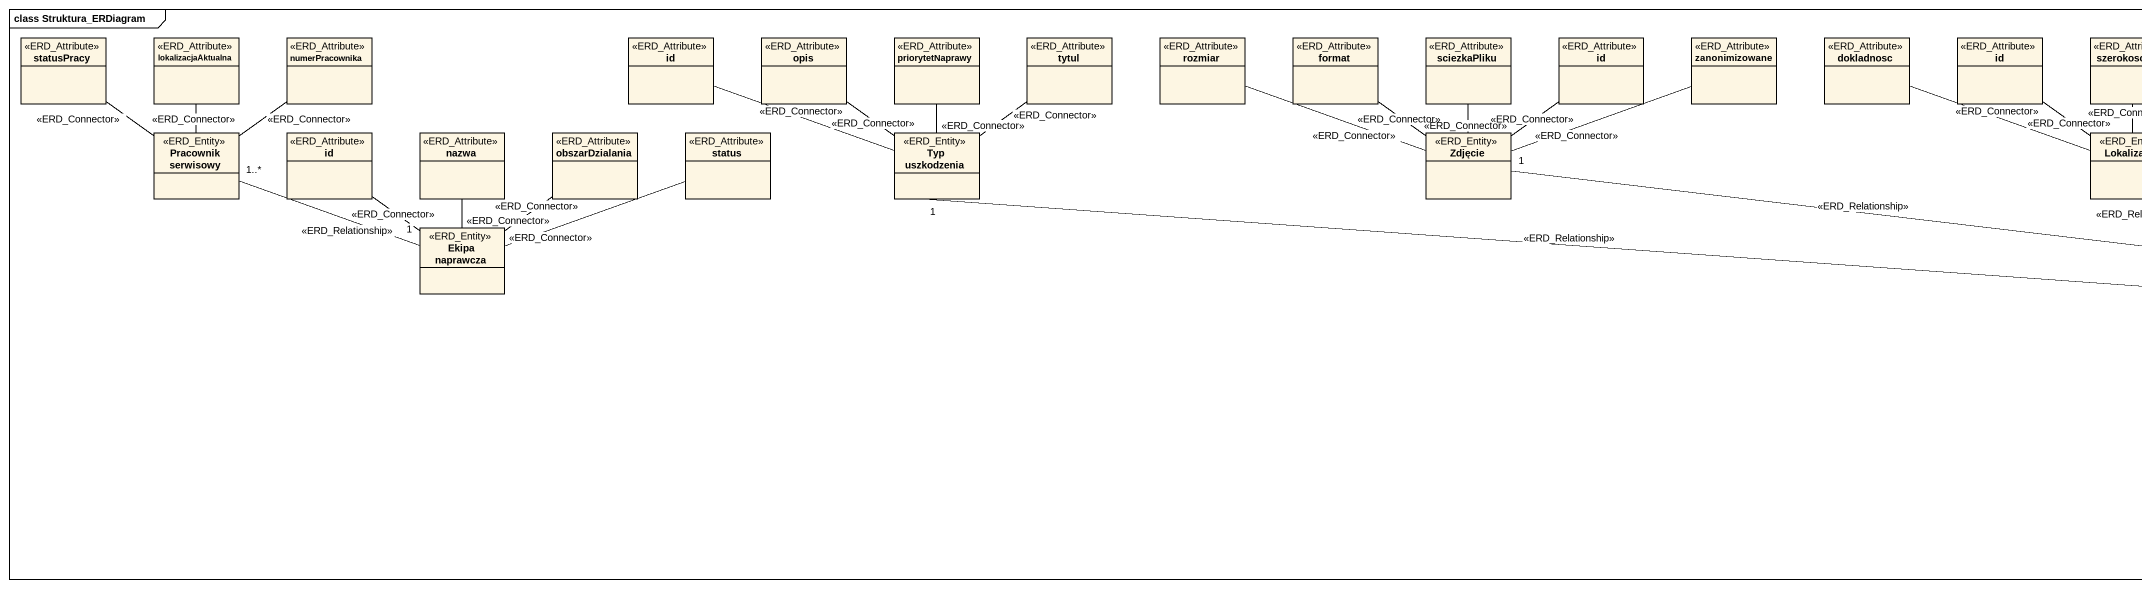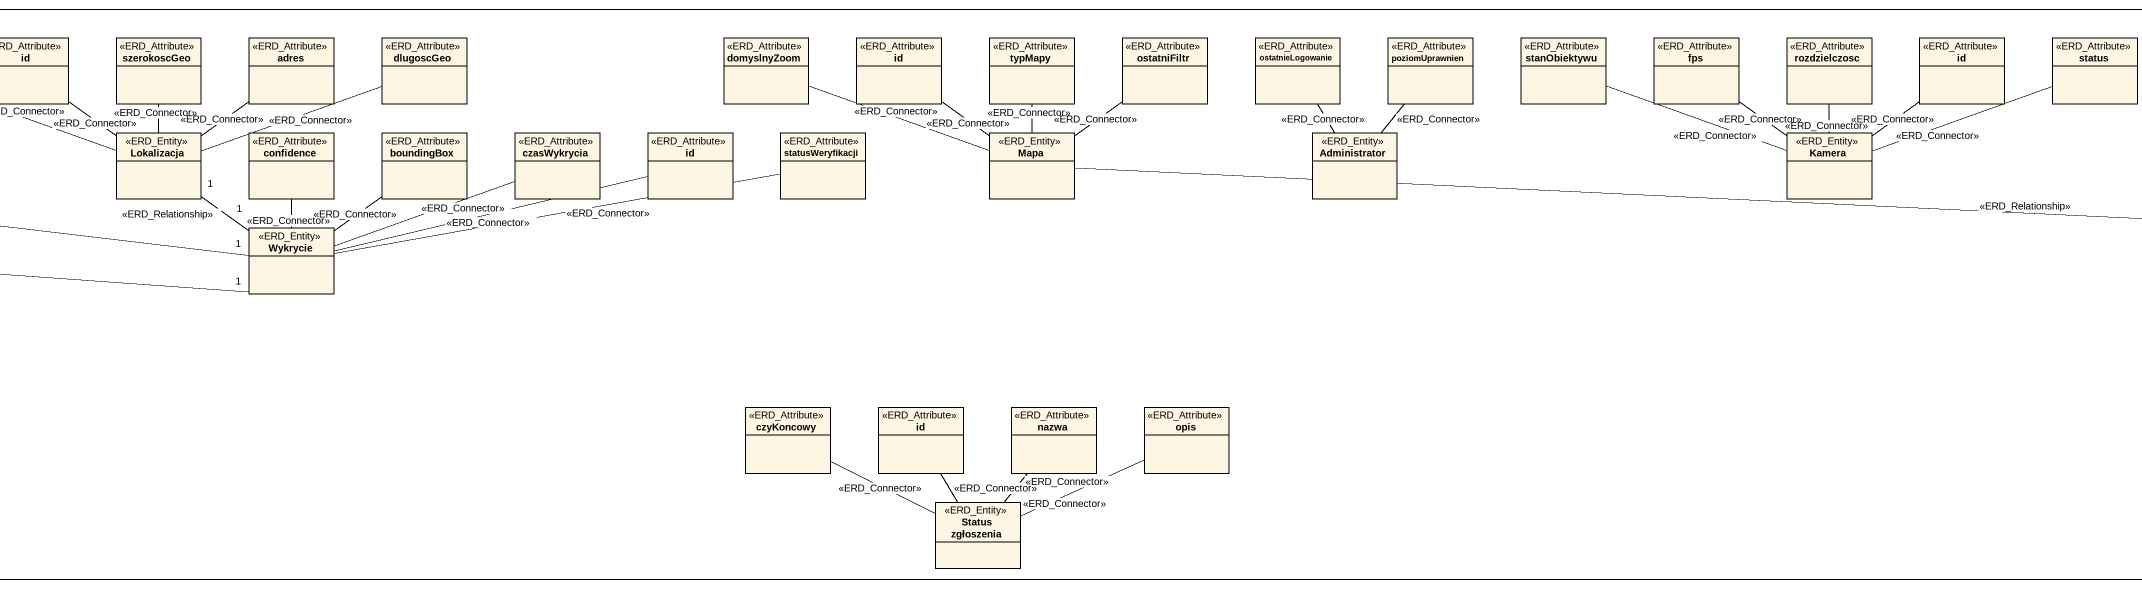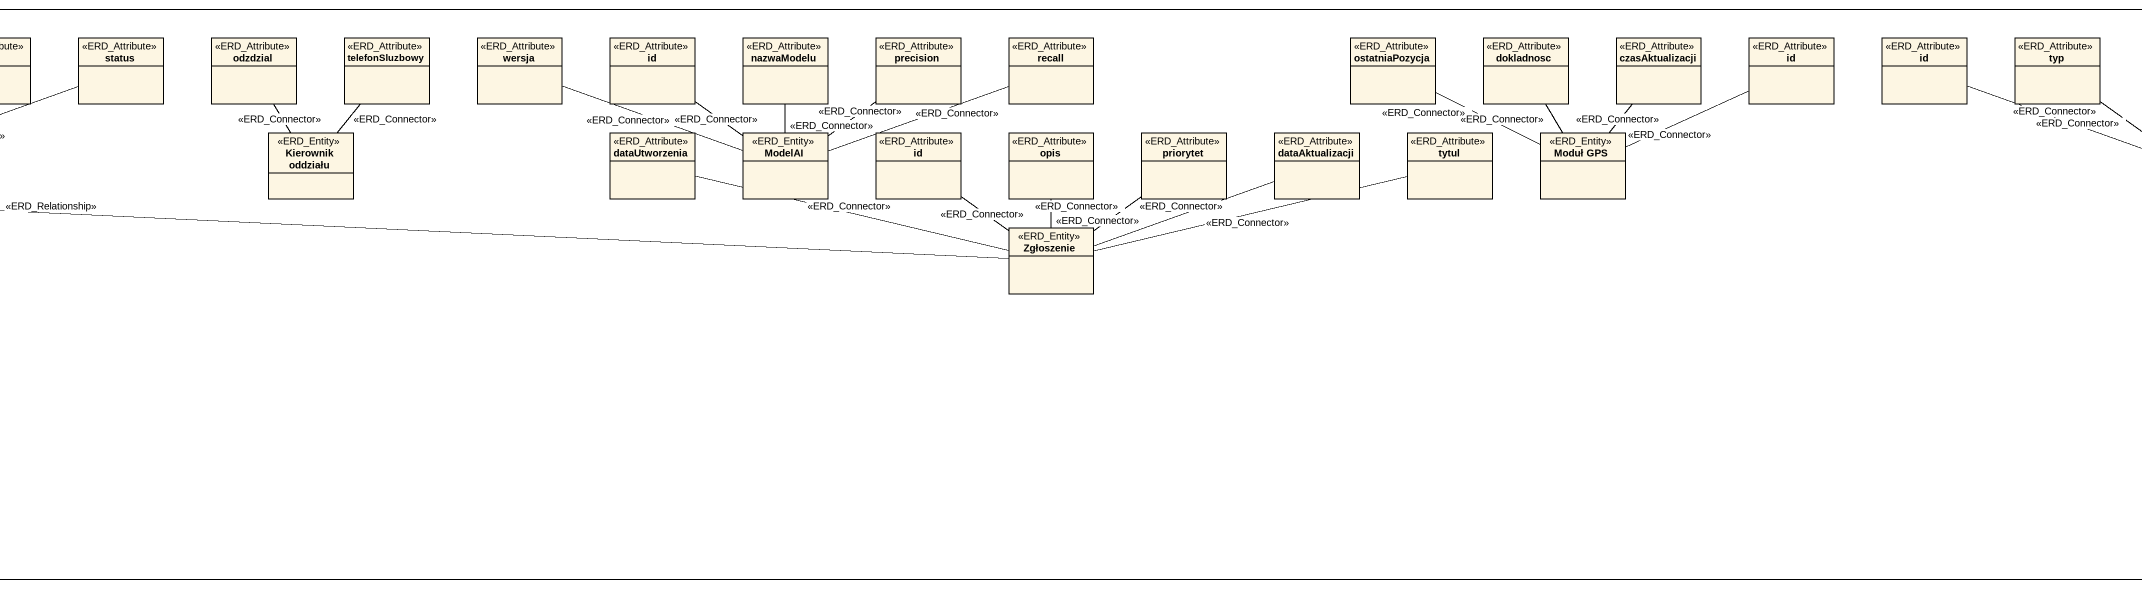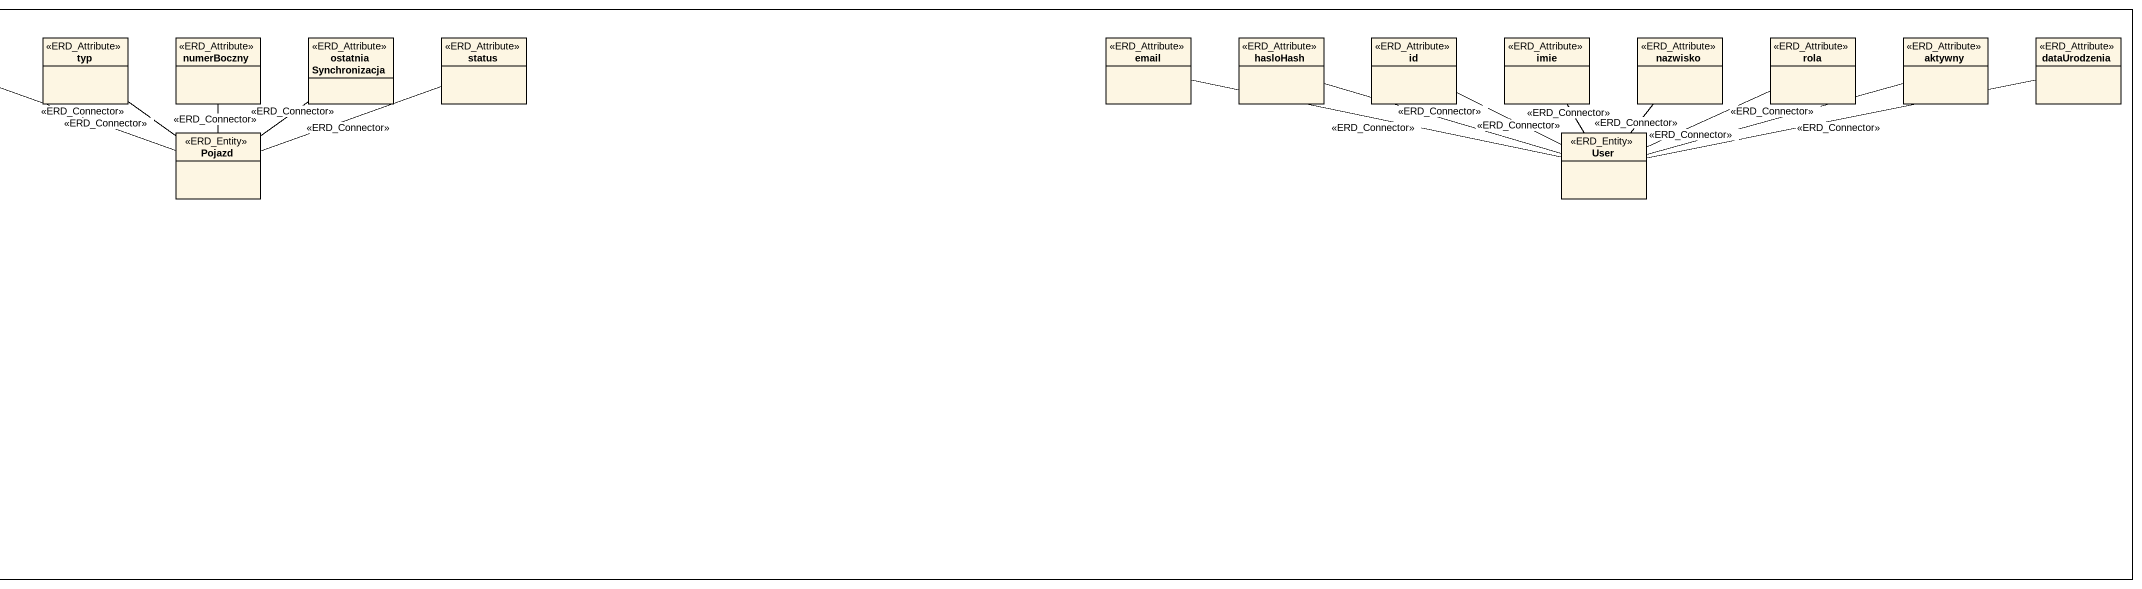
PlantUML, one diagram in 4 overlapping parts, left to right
@startuml
mainframe class Struktura_ERDiagram
hide circle
hide empty members
class statusPracy <<ERD_Attribute>>
class lokalizacjaAktualna <<ERD_Attribute>>
class numerPracownika <<ERD_Attribute>>
class id <<ERD_Attribute>>
class opis <<ERD_Attribute>>
class priorytetNaprawy <<ERD_Attribute>>
class tytul <<ERD_Attribute>>
class rozmiar <<ERD_Attribute>>
class format <<ERD_Attribute>>
class sciezkaPliku <<ERD_Attribute>>
class "id" as id_2 <<ERD_Attribute>>
class zanonimizowane <<ERD_Attribute>>
class dokladnosc <<ERD_Attribute>>
class "id" as id_3 <<ERD_Attribute>>
class szerokoscGeo <<ERD_Attribute>>
class adres <<ERD_Attribute>>
class dlugoscGeo <<ERD_Attribute>>
class domyslnyZoom <<ERD_Attribute>>
class "id" as id_4 <<ERD_Attribute>>
class typMapy <<ERD_Attribute>>
class ostatniFiltr <<ERD_Attribute>>
class ostatnieLogowanie <<ERD_Attribute>>
class poziomUprawnien <<ERD_Attribute>>
class stanObiektywu <<ERD_Attribute>>
class fps <<ERD_Attribute>>
class rozdzielczosc <<ERD_Attribute>>
class "id" as id_5 <<ERD_Attribute>>
class status <<ERD_Attribute>>
class odzdzial <<ERD_Attribute>>
class telefonSluzbowy <<ERD_Attribute>>
class wersja <<ERD_Attribute>>
class "id" as id_6 <<ERD_Attribute>>
class nazwaModelu <<ERD_Attribute>>
class precision <<ERD_Attribute>>
class recall <<ERD_Attribute>>
class ostatniaPozycja <<ERD_Attribute>>
class "dokladnosc" as dokladnosc_2 <<ERD_Attribute>>
class czasAktualizacji <<ERD_Attribute>>
class "id" as id_7 <<ERD_Attribute>>
class "id" as id_8 <<ERD_Attribute>>
class typ <<ERD_Attribute>>
class numerBoczny <<ERD_Attribute>>
class ostatniaSynchronizacja <<ERD_Attribute>>
class "status" as status_2 <<ERD_Attribute>>
class email <<ERD_Attribute>>
class hasloHash <<ERD_Attribute>>
class "id" as id_9 <<ERD_Attribute>>
class imie <<ERD_Attribute>>
class nazwisko <<ERD_Attribute>>
class rola <<ERD_Attribute>>
class aktywny <<ERD_Attribute>>
class dataUrodzenia <<ERD_Attribute>>
class "Pracownik serwisowy" as Pracownik_serwisowy <<ERD_Entity>>
class "id" as id_10 <<ERD_Attribute>>
class nazwa <<ERD_Attribute>>
class obszarDzialania <<ERD_Attribute>>
class "status" as status_3 <<ERD_Attribute>>
class "Typ uszkodzenia" as Typ_uszkodzenia <<ERD_Entity>>
class Zdjęcie <<ERD_Entity>>
class Lokalizacja <<ERD_Entity>>
class confidence <<ERD_Attribute>>
class boundingBox <<ERD_Attribute>>
class czasWykrycia <<ERD_Attribute>>
class "id" as id_11 <<ERD_Attribute>>
class statusWeryfikacji <<ERD_Attribute>>
class Mapa <<ERD_Entity>>
class Administrator <<ERD_Entity>>
class Kamera <<ERD_Entity>>
class "Kierownik oddziału" as Kierownik_oddziału <<ERD_Entity>>
class dataUtworzenia <<ERD_Attribute>>
class ModelAI <<ERD_Entity>>
class "id" as id_12 <<ERD_Attribute>>
class "opis" as opis_2 <<ERD_Attribute>>
class priorytet <<ERD_Attribute>>
class dataAktualizacji <<ERD_Attribute>>
class "tytul" as tytul_2 <<ERD_Attribute>>
class "Moduł GPS" as Moduł_GPS <<ERD_Entity>>
class Pojazd <<ERD_Entity>>
class User <<ERD_Entity>>
class "Ekipa naprawcza" as Ekipa_naprawcza <<ERD_Entity>>
class Wykrycie <<ERD_Entity>>
class Zgłoszenie <<ERD_Entity>>
class czyKoncowy <<ERD_Attribute>>
class "id" as id_13 <<ERD_Attribute>>
class "nazwa" as nazwa_2 <<ERD_Attribute>>
class "opis" as opis_3 <<ERD_Attribute>>
class "Status zgłoszenia" as Status_zgłoszenia <<ERD_Entity>>
Pracownik_serwisowy -up- statusPracy : <<ERD_Connector>>
Pracownik_serwisowy -up- lokalizacjaAktualna : <<ERD_Connector>>
Pracownik_serwisowy -up- numerPracownika : <<ERD_Connector>>
Typ_uszkodzenia -left- id : <<ERD_Connector>>
Typ_uszkodzenia -up- opis : <<ERD_Connector>>
Typ_uszkodzenia -up- priorytetNaprawy : <<ERD_Connector>>
Typ_uszkodzenia -up- tytul : <<ERD_Connector>>
Zdjęcie -left- rozmiar : <<ERD_Connector>>
Zdjęcie -up- format : <<ERD_Connector>>
Zdjęcie -up- sciezkaPliku : <<ERD_Connector>>
Zdjęcie -up- id_2 : <<ERD_Connector>>
Zdjęcie -right- zanonimizowane : <<ERD_Connector>>
Lokalizacja -left- dokladnosc : <<ERD_Connector>>
Lokalizacja -up- id_3 : <<ERD_Connector>>
Lokalizacja -up- szerokoscGeo : <<ERD_Connector>>
Lokalizacja -up- adres : <<ERD_Connector>>
Lokalizacja -right- dlugoscGeo : <<ERD_Connector>>
Mapa -left- domyslnyZoom : <<ERD_Connector>>
Mapa -up- id_4 : <<ERD_Connector>>
Mapa -up- typMapy : <<ERD_Connector>>
Mapa -up- ostatniFiltr : <<ERD_Connector>>
Administrator -up- ostatnieLogowanie : <<ERD_Connector>>
Administrator -up- poziomUprawnien : <<ERD_Connector>>
Kamera -left- stanObiektywu : <<ERD_Connector>>
Kamera -up- fps : <<ERD_Connector>>
Kamera -up- rozdzielczosc : <<ERD_Connector>>
Kamera -up- id_5 : <<ERD_Connector>>
Kamera -right- status : <<ERD_Connector>>
Kierownik_oddziału -up- odzdzial : <<ERD_Connector>>
Kierownik_oddziału -up- telefonSluzbowy : <<ERD_Connector>>
ModelAI -left- wersja : <<ERD_Connector>>
ModelAI -up- id_6 : <<ERD_Connector>>
ModelAI -up- nazwaModelu : <<ERD_Connector>>
ModelAI -up- precision : <<ERD_Connector>>
ModelAI -right- recall : <<ERD_Connector>>
Moduł_GPS -left- ostatniaPozycja : <<ERD_Connector>>
Moduł_GPS -up- dokladnosc_2 : <<ERD_Connector>>
Moduł_GPS -up- czasAktualizacji : <<ERD_Connector>>
Moduł_GPS -right- id_7 : <<ERD_Connector>>
Pojazd -left- id_8 : <<ERD_Connector>>
Pojazd -up- typ : <<ERD_Connector>>
Pojazd -up- numerBoczny : <<ERD_Connector>>
Pojazd -up- ostatniaSynchronizacja : <<ERD_Connector>>
Pojazd -right- status_2 : <<ERD_Connector>>
User -left- email : <<ERD_Connector>>
User -left- hasloHash : <<ERD_Connector>>
User -left- id_9 : <<ERD_Connector>>
User -up- imie : <<ERD_Connector>>
User -up- nazwisko : <<ERD_Connector>>
User -right- rola : <<ERD_Connector>>
User -right- aktywny : <<ERD_Connector>>
User -right- dataUrodzenia : <<ERD_Connector>>
Ekipa_naprawcza "1" -left- "1..*" Pracownik_serwisowy : <<ERD_Relationship>>
Ekipa_naprawcza -up- id_10 : <<ERD_Connector>>
Ekipa_naprawcza -up- nazwa : <<ERD_Connector>>
Ekipa_naprawcza -up- obszarDzialania : <<ERD_Connector>>
Ekipa_naprawcza -right- status_3 : <<ERD_Connector>>
Wykrycie "1" -left- "1" Typ_uszkodzenia : <<ERD_Relationship>>
Wykrycie "1" -left- "1" Zdjęcie : <<ERD_Relationship>>
Wykrycie "1" -up- "1" Lokalizacja : <<ERD_Relationship>>
Wykrycie -up- confidence : <<ERD_Connector>>
Wykrycie -up- boundingBox : <<ERD_Connector>>
Wykrycie -right- czasWykrycia : <<ERD_Connector>>
Wykrycie -right- id_11 : <<ERD_Connector>>
Wykrycie -right- statusWeryfikacji : <<ERD_Connector>>
Zgłoszenie -left- Mapa : <<ERD_Relationship>>
Zgłoszenie -left- dataUtworzenia : <<ERD_Connector>>
Zgłoszenie -up- id_12 : <<ERD_Connector>>
Zgłoszenie -up- opis_2 : <<ERD_Connector>>
Zgłoszenie -up- priorytet : <<ERD_Connector>>
Zgłoszenie -right- dataAktualizacji : <<ERD_Connector>>
Zgłoszenie -right- tytul_2 : <<ERD_Connector>>
Status_zgłoszenia -left- czyKoncowy : <<ERD_Connector>>
Status_zgłoszenia -up- id_13 : <<ERD_Connector>>
Status_zgłoszenia -up- nazwa_2 : <<ERD_Connector>>
Status_zgłoszenia -right- opis_3 : <<ERD_Connector>>
@enduml
